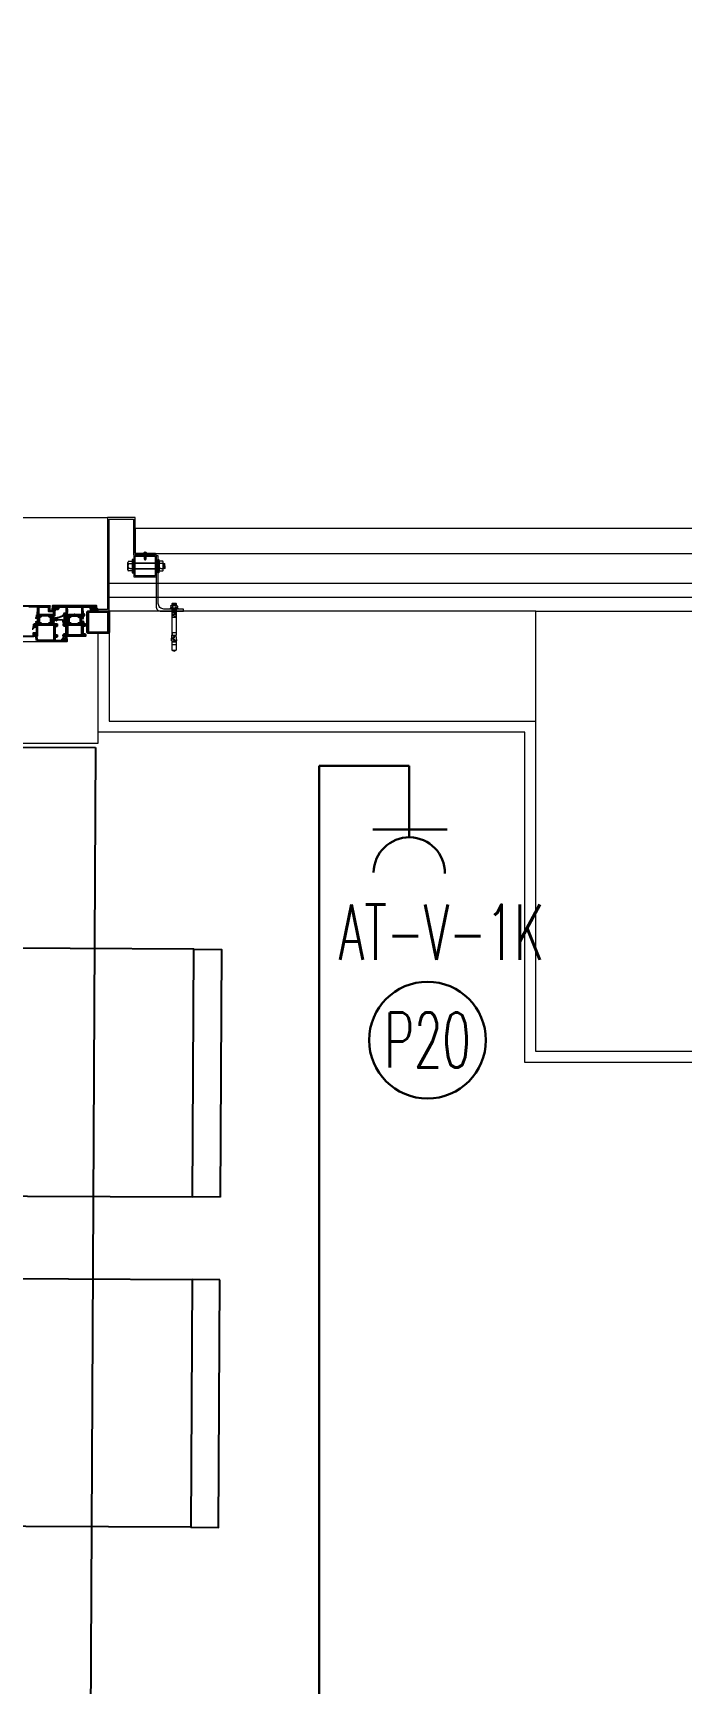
# Model space of a CAD drawing. Extents: x -1439 to 34962, y -872 to 8330.
# Drawn here: x 18309.5 to 18427.4, y 3697.7 to 3997.5 of the extents above; entities that cross this region are included whole.
import ezdxf
from ezdxf.enums import TextEntityAlignment as Align

# ---------------------------------------------------------------- set-up
doc = ezdxf.new("R2010")
doc.units = 0
doc.linetypes.add('HIDDEN', pattern=[0.375, 0.25, -0.125])
doc.layers.get('0').update_dxf_attribs({"color": 9, "lineweight": 9})
for name, color, linetype, lineweight in [('00', 9, 'Continuous', 9), ('01', 9, 'Continuous', 9), ('05', 9, 'Continuous', 9), ('06D', 9, 'Continuous', 9), ('10', 9, 'Continuous', 9), ('10A', 9, 'Continuous', 9), ('14', 9, 'Continuous', 9), ('33', 9, 'BATTING', 9), ('E-KABLO', 7, 'Continuous', 30), ('E-PRİZ', 7, 'Continuous', 30), ('E-YAZI', 7, 'Continuous', 30)]:
    doc.layers.add(name, color=color, linetype=linetype, lineweight=lineweight)
doc.styles.add('E-YAZI', font='txttw.shx')
doc.linetypes.add('BATTING', pattern='A,0.0001,-0.1,[134,ltypeshp.shx,S=0.1,R=0,X=-0.1,Y=0],-0.2,[134,ltypeshp.shx,S=0.1,R=180,X=0.1,Y=0],-0.1', length=0.4001)

# ---------------------------------------------------------------- blocks, each defined once
blk = doc.blocks.new('p-kolon-80x80-vw')
at = {"layer": '01'}
blk.add_lwpolyline([(-40, -40), (-40, 40), (40, 40), (40, -40)], close=True, dxfattribs=at)
blk = doc.blocks.new('cxvxv')
for p, q in [((-21988.4, 8560.98, 0), (-21988.4, 8560.32, 0)), ((-21986.86, 8561.07, 0), (-21988.18, 8561.07, 0)), ((-21988.02, 8561.25, 0), (-21987.03, 8561.3, 0)), ((-21988.02, 8561.25, 0), (-21988, 8561.26, 0)), ((-21988, 8561.23, 0), (-21988.02, 8561.25, 0)), ((-21988.02, 8561.13, 0), (-21987.03, 8561.19, 0)), ((-21988.02, 8561.13, 0), (-21988, 8561.14, 0)), ((-21988, 8561.11, 0), (-21988.02, 8561.13, 0)), ((-21988, 8561.3, 0), (-21987.94, 8561.35, 0)), ((-21988, 8561.26, 0), (-21988, 8561.3, 0)), ((-21988, 8561.14, 0), (-21988, 8561.23, 0)), ((-21988, 8561.07, 0), (-21988, 8561.11, 0)), ((-21987.96, 8560.98, 0), (-21987.96, 8560.32, 0)), ((-21987.54, 8561.35, 0), (-21987.94, 8561.35, 0)), ((-21987.7, 8561.05, 0), (-21987.7, 8561.08, 0)), ((-21987.7, 8561.07, 0), (-21987.7, 8561.07, 0)), ((-21987.54, 8561.35, 0), (-21987.1, 8561.35, 0)), ((-21987.03, 8561.3, 0), (-21987.1, 8561.35, 0)), ((-21987.08, 8560.64, 0), (-21987.08, 8560.98, 0)), ((-21987.08, 8560.64, 0), (-21987.08, 8560.32, 0)), ((-21987.05, 8561.32, 0), (-21987.03, 8561.3, 0)), ((-21987.03, 8561.3, 0), (-21987.05, 8561.28, 0)), ((-21987.03, 8561.3, 0), (-21987.05, 8561.29, 0)), ((-21987.05, 8561.28, 0), (-21987.05, 8561.2, 0)), ((-21987.05, 8561.2, 0), (-21987.03, 8561.19, 0)), ((-21987.03, 8561.19, 0), (-21987.05, 8561.17, 0)), ((-21987.05, 8561.17, 0), (-21987.05, 8561.08, 0)), ((-21987.05, 8561.08, 0), (-21987.03, 8561.07, 0)), ((-21986.64, 8560.32, 0), (-21986.64, 8560.98, 0)), ((-21988.4, 8560.32, 0), (-21986.64, 8560.32, 0)), ((-21988.02, 8560.32, 0), (-21987.02, 8560.32, 0)), ((-21988.02, 8560.28, 0), (-21988.02, 8560.32, 0)), ((-21988.02, 8560.11, 0), (-21988.02, 8555.61, 0)), ((-21987.06, 8560.32, 0), (-21987.06, 8560.28, 0)), ((-21987.06, 8555.61, 0), (-21987.06, 8560.11, 0)), ((-21987.02, 8560.32, 0), (-21987.02, 8560.28, 0)), ((-21987.02, 8555.61, 0), (-21987.02, 8560.11, 0)), ((-21988.4, 8555.4, 0), (-21986.64, 8555.4, 0)), ((-21988.4, 8554.74, 0), (-21988.4, 8555.4, 0)), ((-21986.86, 8554.65, 0), (-21988.17, 8554.65, 0)), ((-21988.02, 8555.44, 0), (-21988.02, 8555.4, 0)), ((-21988.02, 8555.4, 0), (-21987.02, 8555.4, 0)), ((-21987.96, 8554.74, 0), (-21987.96, 8555.4, 0)), ((-21987.08, 8555.08, 0), (-21987.08, 8555.4, 0)), ((-21987.08, 8555.08, 0), (-21987.08, 8554.74, 0)), ((-21987.06, 8555.4, 0), (-21987.06, 8555.44, 0)), ((-21987.02, 8555.4, 0), (-21987.02, 8555.44, 0)), ((-21986.64, 8555.4, 0), (-21986.64, 8554.74, 0))]:
    blk.add_line(p, q)
at = {"elevation": 0}
for points in [[(-21986.3, 8560.11), (-21988.7, 8560.11), (-21988.7, 8560.28), (-21986.3, 8560.28)], [(-21986.3, 8555.61), (-21988.7, 8555.61), (-21988.7, 8555.44), (-21986.3, 8555.44)]]:
    blk.add_lwpolyline(points, close=True, dxfattribs=at)
for points in [[(-21987.98, 8560.28), (-21987.98, 8560.32)], [(-21987.98, 8560.11), (-21987.98, 8555.61)], [(-21987.98, 8555.44), (-21987.98, 8555.4)]]:
    blk.add_lwpolyline(points, dxfattribs=at)
for centre, radius, start, end in [((-21988.18, 8560.75, 0), 0.315, 45.8497, 134.1503), ((-21987.52, 8559.95, 0), 1.12, 66.8701, 113.1299), ((-21987.52, 8559.95, 0), 1.12, 66.8701, 113.1299), ((-21986.86, 8560.76, 0), 0.313, 45.449, 134.551), ((-21988.18, 8554.97, 0), 0.315, 225.8497, 314.1503), ((-21987.52, 8555.77, 0), 1.12, 246.8701, 293.1299), ((-21987.52, 8555.77, 0), 1.12, 246.8701, 293.1299), ((-21986.86, 8554.96, 0), 0.313, 225.449, 314.551)]:
    blk.add_arc(centre, radius, start, end)
blk = doc.blocks.new('VIDA')
for p, q in [((-18072, 6523.9), (-18071.9, 6524)), ((-18071.9, 6523.8), (-18072, 6523.9)), ((-18071.9, 6524), (-18070.1, 6524.7)), ((-18069.6, 6522.9), (-18071.9, 6523.8)), ((-18069.7, 6524.9), (-18070.6, 6523.2)), ((-18070.6, 6523.2), (-18070.1, 6524.7)), ((-18070.1, 6524.7), (-18069.9, 6525.1)), ((-18069.9, 6525.1), (-18070.1, 6524.1)), ((-18070.1, 6524.1), (-18070, 6524.3)), ((-18070, 6524.3), (-18069.8, 6525.1)), ((-18069.9, 6525.1), (-18069.8, 6525.1)), ((-18069.8, 6525.1), (-18069.7, 6524.9)), ((-18069.7, 6524.9), (-18069.3, 6525)), ((-18069.6, 6522.8), (-18069.1, 6525)), ((-18069.6, 6522.8), (-18069.6, 6522.9)), ((-18069.4, 6522.4), (-18069.6, 6522.8)), ((-18068.9, 6525.3), (-18069.4, 6522.4)), ((-18069.3, 6522.4), (-18069.4, 6522.4)), ((-18069.3, 6522.4), (-18068.9, 6525.3)), ((-18069.3, 6525), (-18069.1, 6525)), ((-18069.1, 6522.8), (-18069.3, 6522.4)), ((-18069.1, 6525), (-18068.9, 6525.3)), ((-18068.7, 6522.8), (-18069.1, 6522.8)), ((-18068.9, 6525.3), (-18068.9, 6525.3)), ((-18068.9, 6525.3), (-18068.7, 6525)), ((-18068.7, 6522.8), (-18068.2, 6525)), ((-18068.7, 6525), (-18068.2, 6525)), ((-18068.5, 6522.4), (-18068.7, 6522.8)), ((-18068, 6525.3), (-18068.5, 6522.4)), ((-18068.4, 6522.4), (-18068.5, 6522.4)), ((-18068.4, 6522.4), (-18067.9, 6525.3)), ((-18068.2, 6522.8), (-18068.4, 6522.4)), ((-18068.2, 6522.8), (-18068.4, 6522.4)), ((-18068.2, 6525), (-18068, 6525.3)), ((-18067.7, 6525), (-18068.2, 6522.8)), ((-18067.7, 6522.8), (-18068.2, 6522.8)), ((-18067.9, 6525.3), (-18068, 6525.3)), ((-18067.9, 6525.3), (-18067.7, 6525)), ((-18067.7, 6522.8), (-18067.2, 6525)), ((-18067.7, 6525), (-18067.2, 6525)), ((-18067.5, 6522.4), (-18067.7, 6522.8)), ((-18067, 6525.3), (-18067.5, 6522.4)), ((-18067.4, 6522.4), (-18067.5, 6522.4)), ((-18067.4, 6522.4), (-18066.9, 6525.3)), ((-18067.2, 6522.8), (-18067.4, 6522.4)), ((-18067.2, 6522.8), (-18067.4, 6522.4)), ((-18067.2, 6525), (-18067, 6525.3)), ((-18066.7, 6525), (-18067.2, 6522.8)), ((-18066.7, 6522.8), (-18067.2, 6522.8)), ((-18066.9, 6525.3), (-18067, 6525.3)), ((-18066.9, 6525.3), (-18066.7, 6525)), ((-18066.3, 6525), (-18066.7, 6525)), ((-18066.7, 6522.8), (-18066.3, 6525)), ((-18066.5, 6522.4), (-18066.7, 6522.8)), ((-18066.1, 6525.3), (-18066.5, 6522.4)), ((-18066.5, 6522.4), (-18066, 6525.3)), ((-18066.3, 6522.8), (-18066.5, 6522.4)), ((-18066.3, 6522.8), (-18066.5, 6522.4)), ((-18066.5, 6522.4), (-18066.5, 6522.4)), ((-18066.3, 6525), (-18066.1, 6525.3)), ((-18065.8, 6525), (-18066.3, 6522.8)), ((-18066.3, 6522.8), (-18065.8, 6522.8)), ((-18066, 6525.3), (-18066.1, 6525.3)), ((-18066, 6525.3), (-18065.8, 6525)), ((-18065.8, 6522.8), (-18065.3, 6525)), ((-18065.8, 6525), (-18065.3, 6525)), ((-18065.6, 6522.4), (-18065.8, 6522.8)), ((-18065.1, 6525.3), (-18065.6, 6522.4)), ((-18065.5, 6522.4), (-18065.6, 6522.4)), ((-18065.5, 6522.4), (-18065, 6525.3)), ((-18065.3, 6522.8), (-18065.5, 6522.4)), ((-18065.3, 6522.8), (-18065.5, 6522.4)), ((-18065.3, 6525), (-18065.1, 6525.3)), ((-18064.8, 6525), (-18065.3, 6522.8)), ((-18064.8, 6522.8), (-18065.3, 6522.8)), ((-18065.1, 6525.3), (-18065, 6525.3)), ((-18065, 6525.3), (-18064.8, 6525)), ((-18064.8, 6525), (-18064.3, 6525)), ((-18064.8, 6522.8), (-18064.3, 6525)), ((-18064.6, 6522.4), (-18064.8, 6522.8)), ((-18064.1, 6525.3), (-18064.6, 6522.4)), ((-18064.5, 6522.4), (-18064.6, 6522.4)), ((-18064.5, 6522.4), (-18064, 6525.3)), ((-18064.3, 6522.8), (-18064.5, 6522.4)), ((-18064.3, 6522.8), (-18064.5, 6522.4)), ((-18064.3, 6525), (-18064.1, 6525.3)), ((-18063.8, 6525), (-18064.3, 6522.8)), ((-18063.8, 6522.8), (-18064.3, 6522.8)), ((-18064, 6525.3), (-18064.1, 6525.3)), ((-18064, 6525.3), (-18063.8, 6525)), ((-18063.8, 6522.8), (-18062, 6525)), ((-18062, 6525), (-18063.8, 6525)), ((-18063.6, 6522.4), (-18063.8, 6522.8)), ((-18063.6, 6522.4), (-18061.7, 6525.3)), ((-18061.8, 6525.3), (-18063.6, 6522.4)), ((-18062, 6522.8), (-18063.6, 6522.4)), ((-18062, 6522.8), (-18063.6, 6522.4)), ((-18063.6, 6522.4), (-18063.6, 6522.4)), ((-18061.5, 6525), (-18063.4, 6522.8)), ((-18063.4, 6522.8), (-18061.5, 6522.8)), ((-18061.7, 6525.3), (-18063.2, 6525.3)), ((-18062.7, 6522.4), (-18061.5, 6522.8)), ((-18062.6, 6522.4), (-18062.1, 6525.3)), ((-18062.4, 6522.8), (-18062.6, 6522.4)), ((-18062.4, 6522.8), (-18062.6, 6522.4)), ((-18062.6, 6522.4), (-18061.3, 6522.4)), ((-18062.4, 6525), (-18062.2, 6525.3)), ((-18061.5, 6525), (-18062.4, 6525)), ((-18061.5, 6522.8), (-18062.4, 6525)), ((-18061.9, 6525), (-18062.4, 6522.8)), ((-18061.9, 6522.8), (-18062.4, 6522.8)), ((-18062.2, 6525.3), (-18062.1, 6525.3)), ((-18062.2, 6525.3), (-18061.3, 6522.4)), ((-18062.1, 6525.3), (-18061.9, 6525)), ((-18062, 6525), (-18061.8, 6525.3)), ((-18061.9, 6525), (-18061.4, 6525)), ((-18061.9, 6522.8), (-18061.4, 6525)), ((-18061.7, 6522.4), (-18061.9, 6522.8)), ((-18061.2, 6525.3), (-18061.7, 6522.4)), ((-18061.7, 6525.3), (-18061.5, 6525)), ((-18061.6, 6522.4), (-18061.7, 6522.4)), ((-18061.6, 6522.4), (-18061.2, 6525.3)), ((-18061.4, 6522.8), (-18061.6, 6522.4)), ((-18061.4, 6522.8), (-18061.6, 6522.4)), ((-18061.4, 6525), (-18061.2, 6525.3)), ((-18061, 6525), (-18061.4, 6522.8)), ((-18060.9, 6522.8), (-18061.4, 6522.8)), ((-18061.2, 6525.3), (-18061, 6525)), ((-18061.2, 6525.3), (-18061.2, 6525.3)), ((-18061, 6525), (-18060.5, 6525)), ((-18060.9, 6522.8), (-18060.5, 6525)), ((-18060.7, 6522.4), (-18060.9, 6522.8)), ((-18060.7, 6522.4), (-18060.2, 6525.3)), ((-18060.3, 6525.3), (-18060.7, 6522.4)), ((-18060.5, 6522.8), (-18060.7, 6522.4)), ((-18060.5, 6522.8), (-18060.7, 6522.4)), ((-18060.7, 6522.4), (-18060.7, 6522.4)), ((-18060.5, 6525), (-18060.3, 6525.3)), ((-18060, 6525), (-18060.5, 6522.8)), ((-18060.5, 6522.8), (-18060, 6522.8)), ((-18060.3, 6525.3), (-18060.2, 6525.3)), ((-18060.2, 6525.3), (-18060, 6525)), ((-18060, 6525), (-18059.5, 6525)), ((-18060, 6522.8), (-18059.5, 6525)), ((-18059.8, 6522.4), (-18060, 6522.8)), ((-18059.3, 6525.3), (-18059.8, 6522.4)), ((-18059.7, 6522.4), (-18059.8, 6522.4)), ((-18059.7, 6522.4), (-18059.2, 6525.3)), ((-18059.5, 6522.8), (-18059.7, 6522.4)), ((-18059.5, 6522.8), (-18059.7, 6522.4)), ((-18059.5, 6525), (-18059.3, 6525.3)), ((-18059.2, 6524), (-18059.5, 6522.8)), ((-18059.5, 6522.8), (-18059.2, 6522.8)), ((-18059.3, 6525.3), (-18059.2, 6525.3)), ((-18058.1, 6526.6), (-18059.2, 6526.6)), ((-18059.2, 6521.2), (-18059.2, 6526.6)), ((-18058.1, 6521.2), (-18059.2, 6521.2))]:
    blk.add_line(p, q)
for points in [[(-18068.7, 6525), (-18069.1, 6522.8)], [(-18057.2, 6524.3), (-18057.5, 6524), (-18057.5, 6523.8), (-18057.2, 6523.5)]]:
    blk.add_lwpolyline(points)
for centre, start, end in [((-18062.4, 6523.6), 7.5095, 35.2427), ((-18062.4, 6524.2), 324.7573, 352.4905)]:
    blk.add_arc(centre, 5.21, start, end)
blk = doc.blocks.new('çelik dübel')
at = {"ltscale": 7}
for p, q in [((-87.2, -2), (-85, 2)), ((-85, -6), (-85, 2)), ((-68, 2), (-85, 2)), ((-75, -6), (-75, 2)), ((-70, -6), (-70, 2)), ((-68, 3), (-58, 2)), ((-68, -7), (-68, 3)), ((-58, -6), (-58, 2)), ((-8.5, 2), (-58, 2)), ((-53, 1.5), (-58, 1.5)), ((-53, -6), (-53, 2)), ((-25, -6), (-25, 2)), ((-25, -6), (-23.9, 2)), ((-23, -6), (-21.9, 2)), ((-21, -6), (-19.9, 2)), ((-19, -6), (-17.9, 2)), ((-17, -6), (-15.9, 2)), ((-85, -6), (-87.2, -2)), ((-68, -6), (-85, -6)), ((-68, -7), (-58, -6)), ((-53, -5.5), (-58, -5.5)), ((-8.5, -6), (-58, -6))]:
    blk.add_line(p, q, dxfattribs=at)
for p, q in [((-15, -6), (-13.9, 2)), ((-13, -6), (-11.9, 2)), ((-11, -6), (-10, 1.1)), ((-10, -9), (-10, 5)), ((-9, 5), (-10, 5)), ((-10, 3), (-10, 5)), ((-9, -9), (-9, 5)), ((-8.5, 2), (-8.5, 3)), ((-8.5, -4), (-8.5, 0)), ((-5, 4), (-7.5, 4)), ((-5, 1), (-7.5, 1)), ((-4, 2), (-4, 3)), ((-1, 2), (-4, 2)), ((-4, -4), (-4, 0)), ((-3, -6), (-1.9, 2)), ((-1, -6), (0, 1.1)), ((0, -5), (0, 1)), ((-10, -7), (-10, -9.1)), ((-9, -9), (-10, -9)), ((-8.5, -6), (-8.5, -7)), ((-5, -5), (-7.5, -5)), ((-5, -8), (-7.5, -8)), ((-4, -6), (-4, -7)), ((-1, -6), (-4, -6))]:
    blk.add_line(p, q)
for points in [[(-68, 0.6), (-67.4, 0.4), (-67, 0.1), (-66.6, -0.3), (-66.2, -0.8), (-65.9, -1.3), (-65.7, -1.9), (-65.4, -2.3), (-65.2, -2.8), (-65, -3.1), (-64.8, -3.3), (-64.6, -3.5), (-64.4, -3.6), (-64.2, -3.5), (-63.9, -3.5), (-63.7, -3.3), (-63.5, -3.1), (-63.2, -2.9), (-62.9, -2.6), (-62.7, -2.3), (-62.4, -2), (-62.1, -1.7), (-61.9, -1.4), (-61.6, -1.1), (-61.4, -0.9), (-61.2, -0.7), (-61, -0.6), (-60.8, -0.5), (-60.6, -0.5), (-60.4, -0.5), (-60.3, -0.7), (-60.1, -0.9), (-59.9, -1.1), (-59.8, -1.5), (-59.6, -1.9), (-59.4, -2.3), (-59.2, -2.7), (-58.9, -3), (-58.7, -3.3), (-58.4, -3.5), (-58, -3.5)], [(-68, -0.5), (-68, -0.5), (-67.9, -0.5), (-67.9, -0.5), (-67.8, -0.5), (-67.8, -0.6), (-67.7, -0.6), (-67.7, -0.6), (-67.6, -0.7), (-67.6, -0.7), (-67.6, -0.8), (-67.5, -0.8), (-67.5, -0.8), (-67.5, -0.9), (-67.4, -0.9), (-67.4, -0.9), (-67.3, -1), (-67.3, -1), (-67.3, -1.1), (-67.2, -1.1), (-67.2, -1.2), (-67.2, -1.2), (-67.1, -1.3), (-67.1, -1.3), (-67.1, -1.4), (-67, -1.4), (-67, -1.5), (-67, -1.5), (-66.9, -1.6), (-66.9, -1.6), (-66.9, -1.7), (-66.9, -1.7), (-66.8, -1.8), (-66.8, -1.9), (-66.8, -1.9), (-66.7, -2), (-66.7, -2), (-66.7, -2.1), (-66.6, -2.2), (-66.6, -2.2), (-66.6, -2.3), (-66.6, -2.3), (-66.5, -2.4), (-66.5, -2.5), (-66.5, -2.5), (-66.4, -2.6), (-66.4, -2.7), (-66.4, -2.7), (-66.3, -2.8), (-66.3, -2.8), (-66.3, -2.9), (-66.3, -3), (-66.2, -3), (-66.2, -3.1), (-66.2, -3.1), (-66.1, -3.2), (-66.1, -3.2), (-66.1, -3.3), (-66, -3.4), (-66, -3.4), (-66, -3.5), (-65.9, -3.5), (-65.9, -3.6), (-65.9, -3.6), (-65.8, -3.7), (-65.8, -3.7), (-65.7, -3.8), (-65.7, -3.8), (-65.7, -3.9), (-65.6, -3.9), (-65.6, -4), (-65.5, -4), (-65.5, -4.1), (-65.4, -4.1), (-65.4, -4.1), (-65.3, -4.2), (-65.3, -4.2), (-65.2, -4.3), (-65.2, -4.3), (-65.1, -4.3), (-65, -4.4), (-65, -4.4), (-64.9, -4.4), (-64.9, -4.4), (-64.8, -4.5), (-64.7, -4.5), (-64.7, -4.5), (-64.6, -4.5), (-64.5, -4.5), (-64.5, -4.5), (-64.4, -4.5), (-64.3, -4.5), (-64.3, -4.5), (-64.2, -4.5), (-64.1, -4.5), (-64.1, -4.5), (-64, -4.5), (-64, -4.5), (-63.9, -4.5), (-63.8, -4.5), (-63.8, -4.5), (-63.7, -4.4), (-63.7, -4.4), (-63.6, -4.4), (-63.6, -4.4), (-63.5, -4.4), (-63.4, -4.3), (-63.4, -4.3), (-63.3, -4.3), (-63.3, -4.3), (-63.3, -4.2), (-63.2, -4.2), (-63.2, -4.2), (-63.1, -4.1), (-63.1, -4.1), (-63, -4.1), (-63, -4), (-62.9, -4), (-62.9, -4), (-62.9, -3.9), (-62.8, -3.9), (-62.8, -3.9), (-62.7, -3.8), (-62.7, -3.8), (-62.7, -3.8), (-62.6, -3.7), (-62.6, -3.7), (-62.5, -3.6), (-62.5, -3.6), (-62.5, -3.6), (-62.4, -3.5), (-62.4, -3.5), (-62.4, -3.5), (-62.3, -3.4), (-62.3, -3.4), (-62.2, -3.3), (-62.2, -3.3), (-62.2, -3.3), (-62.1, -3.2), (-62.1, -3.2), (-62.1, -3.1), (-62, -3.1), (-62, -3.1), (-62, -3), (-61.9, -3), (-61.9, -2.9), (-61.9, -2.9), (-61.8, -2.9), (-61.8, -2.8), (-61.7, -2.8), (-61.7, -2.7), (-61.7, -2.7), (-61.6, -2.6), (-61.6, -2.6), (-61.6, -2.6), (-61.5, -2.5), (-61.5, -2.5), (-61.5, -2.5), (-61.4, -2.4), (-61.4, -2.4), (-61.4, -2.3), (-61.3, -2.3), (-61.3, -2.3), (-61.3, -2.2), (-61.3, -2.2), (-61.2, -2.2), (-61.2, -2.1), (-61.2, -2.1), (-61.1, -2), (-61.1, -2), (-61.1, -2), (-61, -1.9), (-61, -1.9), (-61, -1.9), (-61, -1.9), (-60.9, -1.8), (-60.9, -1.8), (-60.9, -1.8), (-60.9, -1.8), (-60.9, -1.8), (-60.9, -1.7), (-60.8, -1.7), (-60.8, -1.7), (-60.8, -1.7), (-60.8, -1.7), (-60.8, -1.7), (-60.8, -1.8), (-60.7, -1.8), (-60.7, -1.8), (-60.7, -1.8), (-60.7, -1.9), (-60.7, -1.9), (-60.7, -1.9), (-60.6, -2), (-60.6, -2), (-60.6, -2.1), (-60.6, -2.1), (-60.6, -2.1), (-60.5, -2.2), (-60.5, -2.2), (-60.5, -2.3), (-60.5, -2.3), (-60.4, -2.4), (-60.4, -2.5), (-60.4, -2.5), (-60.4, -2.6), (-60.3, -2.6), (-60.3, -2.7), (-60.3, -2.7), (-60.3, -2.8), (-60.2, -2.8), (-60.2, -2.9), (-60.2, -3), (-60.1, -3), (-60.1, -3.1), (-60.1, -3.1), (-60, -3.2), (-60, -3.2), (-59.9, -3.3), (-59.9, -3.4), (-59.9, -3.4), (-59.8, -3.5), (-59.8, -3.5), (-59.7, -3.6), (-59.7, -3.6), (-59.6, -3.7), (-59.6, -3.8), (-59.5, -3.8), (-59.5, -3.9), (-59.4, -3.9), (-59.3, -4), (-59.3, -4), (-59.2, -4.1), (-59.1, -4.2), (-59, -4.2), (-58.9, -4.3), (-58.8, -4.3), (-58.6, -4.4), (-58.4, -4.4), (-58.2, -4.5), (-58, -4.5)]]:
    blk.add_lwpolyline(points)
for centre, start, end in [((-7.5, 3), 90, 180), ((-7.5, 2), 180, 270), ((-7.5, 0), 90, 180), ((-5, 3), 0, 90), ((-5, 2), 270, 0), ((-5, 0), 0, 90), ((-1, 1), 0, 90), ((-7.5, -4), 180, 270), ((-7.5, -6), 90, 180), ((-7.5, -7), 180, 270), ((-5, -4), 270, 0), ((-5, -6), 0, 90), ((-5, -7), 270, 0), ((-1, -5), 270, 0)]:
    blk.add_arc(centre, 1, start, end)
blk = doc.blocks.new('kjdol')
at = {"ltscale": 10, "elevation": -278.89}
blk.add_lwpolyline([(77394.12, 60089.89), (77403.28, 60089.89, 0.460237), (77404.18, 60090.79), (77404.18, 60094.89), (77403.78, 60094.89), (77403.78, 60091.29, -0.414214), (77402.78, 60090.29), (77394.12, 60090.29)], format="xyb", close=True, dxfattribs=at)
at = {"elevation": -249.79}
for points in [[(77397.97, 60089.9), (77397.97, 60085.9), (77393.97, 60085.9), (77393.97, 60089.9)], [(77397.77, 60089.7), (77397.77, 60086.1), (77394.17, 60086.1), (77394.17, 60089.7)]]:
    blk.add_lwpolyline(points, close=True, dxfattribs=at)
at = {"extrusion": (0, 0, -1), "xscale": 0.1000000000058208, "yscale": 0.1000000000058208, "zscale": -0.0999999999999091}
blk.add_blockref('çelik dübel', (-77402.74, 60093.36, 459.25), dxfattribs=at)
blk.add_blockref('cxvxv', (99383.5, 51530.11, -249.79))
at = {"xscale": 0.1000000000058208, "yscale": 0.1000000000058208, "zscale": 0.1000000000058208, "rotation": 180}
blk.add_blockref('VIDA', (75587.75, 60740.29, -249.79), dxfattribs=at)
blk = doc.blocks.new('ciftkanatdograma_pr2')
at = {"layer": '06D'}
for points in [[(-0.3, 17), (-149.7, 17)], [(-7.71, -5.53), (-141.94, -5.53)], [(-2, -22), (-2, -24), (-148, -24), (-148, -22)]]:
    blk.add_lwpolyline(points, dxfattribs=at)
at = {"layer": '10', "lineweight": 25, "ltscale": 0.5}
blk.add_line((-142.2, 0.68), (-142.2, 0.98), dxfattribs=at)
for points in [[(-150, -3.8, 0.414214), (-149.8, -4), (-146.2, -4, 0.414214), (-146, -3.8), (-146, -0.2, 0.414214), (-146.2, 0), (-149.8, 0, 0.414214), (-150, -0.2)], [(-140.88, 0.78), (-140.88, 0.79), (-141.15, 0.79), (-141.15, 0.78), (-141.3, 0.78), (-141.3, 0.79), (-141.63, 0.79), (-141.63, 0.78), (-141.78, 0.78), (-141.78, 0.79), (-142.1, 0.79, 0.425337), (-142.2, 0.68), (-142.15, -0.51, 0.403083), (-142.12, -0.53), (-142, -0.53, -0.414214), (-141.88, -0.65), (-141.88, -0.74, -0.414214), (-141.98, -0.84), (-141.99, -0.84, -0.414214), (-142, -0.83), (-142, -0.68, 0.414214), (-142.03, -0.65), (-142.17, -0.65, 0.414214), (-142.2, -0.68), (-142.2, -0.99), (-142.13, -1.25, -0.700084), (-142.24, -1.33), (-142.26, -1.31), (-142.43, -1.14, -0.607471), (-142.41, -1.08, 0.283637), (-142.39, -1.06), (-142.34, -0.88, 1.229391), (-142.39, -0.84), (-142.86, -0.84), (-142.7, -1.11, -0.859449), (-142.73, -1.14), (-142.98, -1.04), (-143.1, -0.84), (-144.3, -0.84), (-144.42, -1.04), (-144.67, -1.14, -0.859449), (-144.7, -1.11), (-144.54, -0.84), (-145.01, -0.84, 1.229391), (-145.06, -0.88), (-145.01, -1.06, 0.283637), (-144.99, -1.08, -0.607471), (-144.97, -1.14), (-145.14, -1.31), (-145.16, -1.33, -0.700084), (-145.27, -1.25), (-145.2, -0.99), (-145.2, -0.68, 0.414214), (-145.23, -0.65), (-145.37, -0.65, 0.414214), (-145.4, -0.68), (-145.4, -0.83, -0.414214), (-145.41, -0.84), (-145.42, -0.84, -0.414214), (-145.52, -0.74), (-145.52, -0.65, -0.414214), (-145.4, -0.53), (-145.28, -0.53, 0.403083), (-145.25, -0.51), (-145.2, 0.68, 0.425337), (-145.3, 0.79), (-145.62, 0.79), (-145.62, 0.78), (-145.77, 0.78), (-145.77, 0.79), (-146.1, 0.79), (-146.1, 0.78), (-146.25, 0.78), (-146.25, 0.79), (-146.52, 0.79), (-146.52, 0.78), (-146.65, 0.78), (-146.65, 0.61, 0.414214), (-146.62, 0.58), (-146.52, 0.58), (-146.52, 0.53, -0.414214), (-146.57, 0.48), (-146.88, 0.48, -0.414214), (-146.95, 0.55), (-146.95, 0.57, -0.414214), (-146.94, 0.58), (-146.84, 0.58, 0.414214), (-146.79, 0.63), (-146.79, 0.75, 0.414214), (-146.84, 0.8), (-147.51, 0.8, 0.414214), (-147.56, 0.75), (-147.56, 0.63, 0.414214), (-147.51, 0.58), (-147.41, 0.58, -0.414214), (-147.4, 0.57), (-147.4, 0.55, -0.414214), (-147.47, 0.48), (-147.69, 0.48, -0.414214), (-147.7, 0.49), (-147.7, 0.97, -0.414214), (-147.69, 0.98), (-139.71, 0.98, -0.414214), (-139.7, 0.97), (-139.7, 0.49, -0.414214), (-139.71, 0.48), (-139.93, 0.48, -0.414214), (-140, 0.55), (-140, 0.57, -0.414214), (-139.99, 0.58), (-139.89, 0.58, 0.414214), (-139.84, 0.63), (-139.84, 0.75, 0.414214), (-139.89, 0.8), (-140.56, 0.8, 0.414214), (-140.61, 0.75), (-140.61, 0.63, 0.414214), (-140.56, 0.58), (-140.46, 0.58, -0.414214), (-140.45, 0.57), (-140.45, 0.55, -0.414214), (-140.52, 0.48), (-140.83, 0.48, -0.414214), (-140.88, 0.53), (-140.88, 0.58), (-140.78, 0.58, 0.414214), (-140.75, 0.61), (-140.75, 0.78)], [(-147.28, 0.61, 0.359904), (-147.3, 0.58), (-147.3, 0.4, 0.414214), (-147.27, 0.37), (-147.07, 0.37, 0.414214), (-147.04, 0.4), (-147.04, 0.58, 0.359904), (-147.07, 0.61, 0.094739)], [(-140.51, 0.47, 0.414214), (-140.48, 0.5), (-140.48, 0.58, 0.186103), (-140.48, 0.59), (-140.52, 0.64, -0.501687), (-140.51, 0.7), (-140.42, 0.74, -0.118551), (-140.34, 0.76), (-140.11, 0.76, -0.118551), (-140.04, 0.74), (-139.95, 0.7, -0.501687), (-139.94, 0.64), (-139.98, 0.59, 0.186103), (-139.98, 0.58), (-139.98, 0.5, 0.414214), (-139.94, 0.47), (-139.66, 0.47, -0.414214), (-139.62, 0.43), (-139.62, 0.28, -0.176484), (-139.64, 0.25), (-140.01, -0.28, -0.940455), (-140.07, -0.23), (-139.76, 0.27, 0.992608), (-139.86, 0.34), (-140.69, 0.34, -0.414214), (-140.73, 0.38), (-140.73, 0.43, -0.414214), (-140.69, 0.47)], [(-140.32, 0.47, -0.414214), (-140.34, 0.5), (-140.34, 0.6, -0.414214), (-140.32, 0.62), (-140.14, 0.62, -0.414214), (-140.11, 0.6), (-140.11, 0.5, -0.414214), (-140.14, 0.47)], [(-138.97, -0.03), (-139.81, -0.03, 0.414214), (-139.86, -0.08), (-139.86, -0.62, 0.414214), (-139.81, -0.67), (-137.25, -0.67, 0.414214), (-137.2, -0.62), (-137.2, 0.79), (-138.91, 0.79, 0.414214), (-138.96, 0.74), (-138.96, -0.02, -0.414214)], [(-144.74, -2.01, 0.131652), (-144.72, -2.06), (-144.61, -2.24, -0.131652), (-144.61, -2.26), (-144.61, -2.28, -0.414214), (-144.64, -2.31), (-145, -2.31, -0.414214), (-145.03, -2.28), (-145.03, -2.26, -0.131652), (-145.03, -2.24), (-144.92, -2.06, 0.131652), (-144.91, -2.01), (-144.91, -1.16, 0.131652), (-144.92, -1.11), (-145.03, -0.92, -0.131652), (-145.03, -0.91), (-145.03, -0.88, -0.414214), (-145, -0.85), (-144.64, -0.85, -0.414214), (-144.61, -0.88), (-144.61, -0.91, -0.131652), (-144.61, -0.92), (-144.72, -1.11, 0.131652), (-144.74, -1.16)], [(-142.66, -2.01, -0.131652), (-142.68, -2.06), (-142.79, -2.24, 0.131652), (-142.79, -2.26), (-142.79, -2.28, 0.414214), (-142.76, -2.31), (-142.4, -2.31, 0.414214), (-142.37, -2.28), (-142.37, -2.26, 0.131652), (-142.37, -2.24), (-142.48, -2.06, -0.131652), (-142.49, -2.01), (-142.49, -1.16, -0.131652), (-142.48, -1.11), (-142.37, -0.92, 0.131652), (-142.37, -0.91), (-142.37, -0.88, 0.414214), (-142.4, -0.85), (-142.76, -0.85, 0.414214), (-142.79, -0.88), (-142.79, -0.91, 0.131652), (-142.79, -0.92), (-142.68, -1.11, -0.131652), (-142.66, -1.16)], [(-136.67, -2.53, 0.365977), (-136.64, -2.51, -0.365977), (-136.61, -2.48), (-136.5, -2.48, -0.414214), (-136.47, -2.51), (-136.47, -2.6, -0.365977), (-136.49, -2.63, 0.366034), (-136.52, -2.66), (-136.52, -2.72, 0.414214), (-136.51, -2.73), (-136.47, -2.73, 0.414214), (-136.32, -2.58), (-136.32, -2.41, 0.414214), (-136.4, -2.33), (-136.82, -2.33, -0.493043), (-136.85, -2.3), (-136.75, -1.93, 0.700084), (-136.86, -1.85), (-136.88, -1.87), (-137.05, -2.04, 0.607471), (-137.03, -2.1, -0.283637), (-137.01, -2.12), (-136.96, -2.3, -1.229391), (-137.01, -2.33), (-137.43, -2.33, -0.585524), (-137.46, -2.29), (-137.32, -2.07, 0.713664), (-137.35, -2.04), (-137.6, -2.14), (-137.71, -2.32, -0.261412), (-137.73, -2.33), (-138.95, -2.33, -0.261412), (-138.97, -2.32), (-139.08, -2.14), (-139.33, -2.04, 0.713664), (-139.36, -2.07), (-139.22, -2.29, -0.585524), (-139.25, -2.33), (-139.67, -2.33, -1.229391), (-139.72, -2.3), (-139.67, -2.12, -0.283637), (-139.65, -2.1, 0.607471), (-139.63, -2.04), (-139.8, -1.87), (-139.82, -1.85, 0.700084), (-139.93, -1.93), (-139.86, -2.19), (-139.86, -2.3, -0.414214), (-139.89, -2.33), (-140.54, -2.33, 0.414214), (-140.57, -2.36), (-140.57, -2.68, 0.414222), (-140.47, -2.78), (-140.43, -2.78, 0.414214), (-140.42, -2.77), (-140.42, -2.66, 0.366034), (-140.44, -2.63, -0.365977), (-140.47, -2.6), (-140.47, -2.51, -0.414214), (-140.44, -2.48), (-140.33, -2.48, -0.365977), (-140.3, -2.51, 0.365977), (-140.27, -2.53), (-140.15, -2.53, -0.414214), (-140.12, -2.56), (-140.12, -3.5), (-140.09, -3.53), (-140.12, -3.56), (-140.12, -4.5, -0.414214), (-140.15, -4.53), (-140.27, -4.53, 0.365977), (-140.3, -4.56, -0.365977), (-140.33, -4.58), (-140.44, -4.58, -0.414214), (-140.47, -4.55), (-140.47, -4.46, -0.365977), (-140.44, -4.44, 0.366034), (-140.42, -4.41), (-140.42, -4.29, 0.414214), (-140.43, -4.28), (-140.47, -4.28, 0.414214), (-140.57, -4.38), (-140.57, -4.58, 0.414214), (-140.42, -4.73), (-140.15, -4.73, -0.414214), (-140.12, -4.76), (-140.12, -5.32, -0.414214), (-140.15, -5.35), (-141.54, -5.35, -0.414214), (-141.57, -5.32), (-141.57, -5.16, -0.414214), (-141.54, -5.13), (-141.47, -5.13), (-141.47, -5.08, 0.414214), (-141.52, -5.03), (-141.77, -5.03, 0.414214), (-141.84, -5.1), (-141.84, -5.12, 0.414214), (-141.83, -5.13), (-141.76, -5.13, -0.414214), (-141.71, -5.18), (-141.71, -5.32, -0.414214), (-141.76, -5.37), (-142.13, -5.37, -0.414214), (-142.18, -5.32), (-142.18, -5.18, -0.414214), (-142.13, -5.13), (-142.05, -5.13, 0.414214), (-142.04, -5.12), (-142.04, -5.1, 0.414214), (-142.11, -5.03), (-142.29, -5.03, 0.414214), (-142.32, -5.06), (-142.32, -5.5, 0.414214), (-142.29, -5.53), (-137.02, -5.53, 0.363975), (-136.82, -5.37), (-136.72, -4.78, -0.36397), (-136.42, -4.53), (-136.35, -4.53, 0.414214), (-136.32, -4.5), (-136.32, -4.28, 0.414214), (-136.47, -4.13), (-136.51, -4.13, 0.414214), (-136.52, -4.14), (-136.52, -4.21, 0.366034), (-136.49, -4.24, -0.365977), (-136.47, -4.26), (-136.47, -4.35, -0.414214), (-136.5, -4.38), (-136.61, -4.38, -0.365977), (-136.64, -4.36, 0.365977), (-136.67, -4.33), (-136.79, -4.33, -0.414214), (-136.82, -4.3), (-136.82, -3.46), (-136.85, -3.43), (-136.82, -3.4), (-136.82, -2.56, -0.414214), (-136.79, -2.53)], [(-141.8, -1.35, -0.414214), (-141.83, -1.38), (-141.96, -1.38, -0.414214), (-141.99, -1.35), (-141.99, -1.01, -0.414214), (-141.96, -0.98), (-141.83, -0.98, -0.414214), (-141.8, -1.01)], [(-141.8, -1.97, -0.414214), (-141.83, -2), (-141.96, -2, -0.414214), (-141.99, -1.97), (-141.99, -1.63, -0.414214), (-141.96, -1.6), (-141.83, -1.6, -0.414214), (-141.8, -1.63)], [(-139.67, -1.68, -0.403142), (-139.57, -1.78), (-139.57, -2.02, -0.131652), (-139.58, -2.07), (-139.69, -2.25, 0.131652), (-139.69, -2.27), (-139.69, -2.29, 0.414214), (-139.66, -2.32), (-139.3, -2.32, 0.414214), (-139.27, -2.29), (-139.27, -2.27, 0.131652), (-139.28, -2.25), (-139.39, -2.07, -0.131652), (-139.4, -2.02), (-139.4, -1.17, -0.131652), (-139.39, -1.12), (-139.28, -0.93, 0.131652), (-139.27, -0.92), (-139.27, -0.89, 0.414214), (-139.3, -0.86), (-139.66, -0.86, 0.414214), (-139.69, -0.89), (-139.69, -0.92, 0.131652), (-139.69, -0.93), (-139.58, -1.12, -0.131652), (-139.57, -1.17), (-139.57, -1.41, -0.403142), (-139.67, -1.51), (-140.52, -1.54, 0.962756), (-140.52, -1.64)], [(-137.02, -5.35, 0.207097), (-136.97, -5.33), (-136.97, -5.23), (-136.95, -5.23), (-136.87, -4.76, -0.106114), (-136.8, -4.58, 0.602221), (-136.82, -4.53), (-136.87, -4.53, -0.162278), (-136.93, -4.51), (-136.97, -4.51, -0.414214), (-137, -4.48), (-137, -2.56, 0.414214), (-137.05, -2.51), (-139.89, -2.51, 0.414214), (-139.94, -2.56), (-139.94, -5.35)], [(-137.28, -2.01, -0.131652), (-137.3, -2.06), (-137.4, -2.24, 0.131652), (-137.41, -2.26), (-137.41, -2.28, 0.414214), (-137.38, -2.31), (-137.02, -2.31, 0.414214), (-136.99, -2.28), (-136.99, -2.26, 0.131652), (-136.99, -2.24), (-137.1, -2.06, -0.131652), (-137.11, -2.01), (-137.11, -1.16, -0.131652), (-137.1, -1.11), (-136.99, -0.93, 0.131652), (-136.99, -0.91), (-136.99, -0.88, 0.414214), (-137.02, -0.85), (-137.38, -0.85, 0.414214), (-137.41, -0.88), (-137.41, -0.91, 0.131652), (-137.4, -0.93), (-137.3, -1.11, -0.131652), (-137.28, -1.16)], [(-137.1, -1.12), (-136.99, -0.93, 0.131652), (-136.99, -0.92), (-136.99, -0.89, 0.414214), (-137.02, -0.86), (-137.38, -0.86, 0.414214), (-137.41, -0.89), (-137.41, -0.92, 0.131652), (-137.4, -0.93), (-137.3, -1.12, -0.131652), (-137.28, -1.17), (-137.28, -2.02, -0.131652), (-137.3, -2.07), (-137.4, -2.25, 0.131652), (-137.41, -2.27), (-137.41, -2.29, 0.414214), (-137.38, -2.32), (-137.02, -2.32, 0.414214), (-136.99, -2.29), (-136.99, -2.27, 0.131652), (-136.99, -2.25), (-137.1, -2.07, -0.131652), (-137.11, -2.02), (-137.11, -1.17, -0.131652)], [(-142.1, -5.15), (-142.04, -5.15), (-142.04, -5.07, 0.236068), (-142.12, -5.03), (-142.28, -5.03, -0.414214), (-142.33, -4.98), (-142.33, -4.81, -0.557109), (-141.61, -4.37, -0.284432), (-141.57, -4.43, -0.557109), (-141.68, -4.5, 0.59685), (-142.18, -4.85, 2.161979), (-142.15, -4.88), (-142, -4.88, 1), (-141.88, -4.88), (-141.62, -4.88, -0.414214), (-141.57, -4.93), (-141.57, -4.98, -0.414214), (-141.62, -5.03), (-141.77, -5.03, 0.236068), (-141.85, -5.07), (-141.85, -5.15), (-141.79, -5.15), (-141.79, -5.19, -0.323522), (-141.82, -5.24), (-141.92, -5.27, -0.019238), (-141.92, -5.27), (-141.96, -5.27, -0.019238), (-141.97, -5.27), (-142.06, -5.24, -0.323522), (-142.1, -5.19)]]:
    blk.add_lwpolyline(points, format="xyb", close=True, dxfattribs=at)
for points in [[(-147.79, 0.49, -0.220745), (-148.1, -0.11, 0.651907), (-148.04, -0.18, 0.176952), (-147.75, 0.14, -0.281357), (-147.61, 0.23), (-147.53, 0.23), (-147.51, 0.23), (-147.51, 0.23), (-147.5, 0.22), (-147.49, 0.22), (-147.48, 0.22), (-147.48, 0.21), (-147.47, 0.21), (-147.47, 0.2), (-147.47, 0.19), (-147.46, 0.18), (-147.46, 0.1), (-147.46, 0.1), (-147.46, 0.09), (-147.46, 0.09), (-147.46, 0.09), (-147.46, 0.09), (-147.45, 0.08), (-147.45, 0.08), (-147.45, 0.08), (-147.44, 0.08), (-147.36, 0.08), (-147.36, 0.08), (-147.36, 0.08), (-147.35, 0.08), (-147.35, 0.08), (-147.35, 0.09), (-147.35, 0.09), (-147.35, 0.09), (-147.34, 0.09), (-147.34, 0.1), (-147.34, 0.18), (-147.34, 0.18), (-147.34, 0.19), (-147.34, 0.2), (-147.33, 0.21), (-147.33, 0.21), (-147.32, 0.22), (-147.32, 0.22), (-147.31, 0.22), (-147.29, 0.23), (-147.29, 0.23), (-147.28, 0.22), (-147.27, 0.22), (-147.26, 0.22), (-147.26, 0.21), (-147.25, 0.21), (-147.25, 0.2), (-147.25, 0.19), (-147.24, 0.18), (-147.24, 0.1), (-147.24, 0.1), (-147.24, 0.09), (-147.24, 0.09), (-147.24, 0.09), (-147.24, 0.09), (-147.23, 0.08), (-147.23, 0.08), (-147.23, 0.08), (-147.22, 0.08), (-147.14, 0.08), (-147.14, 0.08), (-147.14, 0.08), (-147.13, 0.08), (-147.13, 0.08), (-147.13, 0.09), (-147.13, 0.09), (-147.13, 0.09), (-147.12, 0.09), (-147.12, 0.1), (-147.12, 0.18), (-147.12, 0.18), (-147.12, 0.19), (-147.12, 0.2), (-147.11, 0.21), (-147.11, 0.21), (-147.1, 0.22), (-147.1, 0.22), (-147.09, 0.22), (-147.07, 0.23), (-147.07, 0.23), (-147.06, 0.22), (-147.05, 0.22), (-147.04, 0.22), (-147.04, 0.21), (-147.03, 0.21), (-147.03, 0.2), (-147.03, 0.19), (-147.02, 0.18), (-147.02, 0.1), (-147.02, 0.1), (-147.02, 0.09), (-147.02, 0.09), (-147.02, 0.09), (-147.02, 0.09), (-147.01, 0.08), (-147.01, 0.08), (-147.01, 0.08), (-147, 0.08), (-146.92, 0.08), (-146.92, 0.08), (-146.92, 0.08), (-146.91, 0.08), (-146.91, 0.08), (-146.91, 0.09), (-146.91, 0.09), (-146.91, 0.09), (-146.9, 0.09), (-146.9, 0.1), (-146.9, 0.18), (-146.9, 0.18), (-146.9, 0.19), (-146.9, 0.2), (-146.89, 0.21), (-146.89, 0.21), (-146.88, 0.22), (-146.88, 0.22), (-146.87, 0.22), (-146.85, 0.23), (-146.85, 0.23), (-146.84, 0.22), (-146.83, 0.22), (-146.82, 0.22), (-146.82, 0.21), (-146.81, 0.21), (-146.81, 0.2), (-146.81, 0.19), (-146.8, 0.18), (-146.8, 0.1), (-146.8, 0.1), (-146.8, 0.09), (-146.8, 0.09), (-146.8, 0.09), (-146.8, 0.09), (-146.79, 0.08), (-146.79, 0.08), (-146.79, 0.08), (-146.78, 0.08), (-146.7, 0.08), (-146.7, 0.08), (-146.7, 0.08), (-146.69, 0.08), (-146.69, 0.08), (-146.69, 0.09), (-146.69, 0.09), (-146.69, 0.09), (-146.68, 0.09), (-146.68, 0.1), (-146.68, 0.44, 0.414214), (-146.71, 0.47), (-146.94, 0.47, -0.414214), (-146.97, 0.5), (-146.97, 0.56, -0.291535), (-146.96, 0.58), (-146.91, 0.6, 0.613042), (-146.91, 0.66), (-147.03, 0.73, 0.127095), (-147.09, 0.74), (-147.29, 0.74, 0.127095), (-147.36, 0.73), (-147.47, 0.67, 0.585233), (-147.47, 0.6), (-147.42, 0.58, -0.167811), (-147.41, 0.56), (-147.41, 0.5, -0.414214), (-147.44, 0.47), (-147.74, 0.47), (-147.74, 0.53, 0.394677), (-147.79, 0.49)], [(-136.94, -0.66, -0.459137), (-136.98, -0.63), (-137.03, 0.47), (-137.03, 0.74, -0.414214), (-136.98, 0.79), (-135.4, 0.79, -0.414214)], [(-134.33, 0.97), (-139.19, 0.97, 0.535184), (-139.22, 0.93), (-139.2, 0.89), (-139.17, 0.89, -0.414214), (-139.14, 0.86), (-139.14, 0.15, -0.414214), (-139.17, 0.12), (-140.11, 0.12, 0.535184), (-140.14, 0.08), (-140.13, 0.06, 0.302776), (-140.1, 0.04), (-140.07, 0.04, -0.414214), (-140.04, 0.01), (-140.04, -0.82, 0.414214), (-140.01, -0.85), (-139.89, -0.85, -0.414214), (-139.86, -0.88), (-139.86, -1), (-139.93, -1.26, 0.700084), (-139.82, -1.34), (-139.8, -1.32), (-139.63, -1.15, 0.607471), (-139.65, -1.09, -0.283637), (-139.67, -1.07), (-139.72, -0.89, -1.229391), (-139.67, -0.85), (-139.2, -0.85), (-139.36, -1.12, 0.859449), (-139.33, -1.15), (-139.08, -1.05), (-138.96, -0.85), (-137.72, -0.85), (-137.6, -1.05), (-137.35, -1.15, 0.859449), (-137.32, -1.12), (-137.48, -0.85), (-137.01, -0.85, -1.229391), (-136.96, -0.89), (-137.01, -1.07, -0.283637), (-137.03, -1.09, 0.607471), (-137.05, -1.15), (-136.88, -1.32), (-136.86, -1.34, 0.700084), (-136.75, -1.26), (-136.82, -1), (-136.82, -0.75, 0.474196), (-136.94, -0.66)], [(-145.62, -2.32, 0.414222), (-145.7, -2.4), (-145.7, -2.57, 0.414214), (-145.55, -2.72), (-145.51, -2.72, 0.414214), (-145.5, -2.71), (-145.5, -2.65, 0.366034), (-145.53, -2.62, -0.365977), (-145.55, -2.59), (-145.55, -2.5, -0.414214), (-145.52, -2.47), (-145.41, -2.47, -0.365977), (-145.38, -2.5, 0.365977), (-145.35, -2.52), (-145.23, -2.52, -0.414214), (-145.2, -2.55), (-145.2, -3.39), (-145.17, -3.42), (-145.2, -3.45), (-145.2, -4.29, -0.414214), (-145.23, -4.32), (-145.35, -4.32, 0.365977), (-145.38, -4.35, -0.365977), (-145.41, -4.37), (-145.52, -4.37, -0.414214), (-145.55, -4.34), (-145.55, -4.25, -0.365977), (-145.53, -4.23, 0.366034), (-145.5, -4.2), (-145.5, -4.13, 0.414214), (-145.51, -4.12), (-145.55, -4.12, 0.414214), (-145.7, -4.27), (-145.7, -4.51, 0.414214), (-145.69, -4.52), (-141.71, -4.52, 0.414214), (-141.7, -4.51), (-141.7, -4.27, 0.414214), (-141.85, -4.12), (-141.89, -4.12, 0.414214), (-141.9, -4.13), (-141.9, -4.2, 0.366034), (-141.88, -4.23, -0.365977), (-141.85, -4.25), (-141.85, -4.34, -0.414214), (-141.88, -4.37), (-141.99, -4.37, -0.365977), (-142.02, -4.35, 0.365977), (-142.05, -4.32), (-142.17, -4.32, -0.414214), (-142.2, -4.29), (-142.2, -3.45), (-142.23, -3.42), (-142.2, -3.39), (-142.2, -2.55, -0.414214), (-142.17, -2.52), (-142.05, -2.52, 0.365977), (-142.02, -2.5, -0.365977), (-141.99, -2.47), (-141.88, -2.47, -0.414214), (-141.85, -2.5), (-141.85, -2.59, -0.365977), (-141.88, -2.62, 0.366034), (-141.9, -2.65), (-141.9, -2.71, 0.414214), (-141.89, -2.72), (-141.85, -2.72, 0.414214), (-141.7, -2.57), (-141.7, -2.4, 0.414214), (-141.78, -2.32), (-141.85, -2.32, -0.414214), (-141.88, -2.29), (-141.88, -2.27, 0.414214), (-141.98, -2.17), (-141.99, -2.17, 0.414214), (-142, -2.18), (-142, -2.29, -0.414214), (-142.03, -2.32), (-142.17, -2.32, -0.414214), (-142.2, -2.29), (-142.2, -2.18), (-142.13, -1.92, 0.700084), (-142.24, -1.84), (-142.26, -1.86), (-142.43, -2.03, 0.607471), (-142.41, -2.09, -0.283637), (-142.39, -2.11), (-142.34, -2.29, -1.229391), (-142.39, -2.32), (-142.86, -2.32), (-142.7, -2.06, 0.713664), (-142.73, -2.03), (-142.98, -2.13), (-143.1, -2.32), (-144.3, -2.32), (-144.42, -2.13), (-144.67, -2.03, 0.713664), (-144.7, -2.06), (-144.54, -2.32), (-145.01, -2.32, -1.229391), (-145.06, -2.29), (-145.01, -2.11, -0.283637), (-144.99, -2.09, 0.607471), (-144.97, -2.03), (-145.14, -1.86), (-145.16, -1.84, 0.700084), (-145.27, -1.92), (-145.2, -2.18), (-145.2, -2.29, -0.414214), (-145.23, -2.32), (-145.37, -2.32, -0.414214), (-145.4, -2.29), (-145.4, -2.18, 0.414214), (-145.41, -2.17), (-145.42, -2.17, 0.414214), (-145.52, -2.27), (-145.52, -2.29, -0.414214), (-145.55, -2.32), (-145.62, -2.32)], [(-142.19, -1.98, 0.081633), (-142.19, -1), (-142.19, -0.92, -0.104779), (-142.18, -0.85), (-142.12, -0.71, -0.296563), (-142.1, -0.7), (-142.03, -0.7, -0.414214), (-142, -0.73), (-142, -0.77, 0.414214), (-141.98, -0.79), (-141.9, -0.79, 0.414214), (-141.87, -0.77), (-141.87, -0.58, 0.414214), (-141.91, -0.54), (-142.12, -0.54, -0.414214), (-142.14, -0.52), (-142.14, -0.43, -0.414214), (-142.12, -0.41), (-141.83, -0.41, -0.285747), (-141.74, -0.47), (-141.55, -0.89, 0.189764), (-141.5, -0.94, 0.061836), (-140.24, -1.25, -0.380587), (-140.15, -1.35), (-140.15, -1.43, -0.203536), (-140.18, -1.5), (-140.37, -1.68, -0.999219), (-140.45, -1.6), (-140.3, -1.45, 0.950364), (-140.3, -1.41, 0.068684), (-140.6, -1.42, 0.364538), (-140.64, -1.47, -0.394287), (-140.66, -1.49), (-141.46, -1.55, 0.309555), (-141.49, -1.56), (-141.7, -2.27, -0.328426), (-141.75, -2.3), (-141.85, -2.3, -0.414214), (-141.87, -2.28), (-141.87, -2.22, 0.414214), (-141.9, -2.19), (-141.98, -2.19, 0.414214), (-142, -2.22), (-142, -2.25, -0.414214), (-142.03, -2.28), (-142.1, -2.28, -0.296563), (-142.12, -2.27), (-142.18, -2.13, -0.104779), (-142.19, -2.06), (-142.19, -1.98)], [(-134.37, -4.52), (-136.29, -4.52, -0.414214), (-136.32, -4.49), (-136.32, -4.43, -0.414214), (-136.29, -4.4), (-136.27, -4.4), (-136.27, -4.1), (-136.54, -4.1), (-136.56, -4.14, -0.414214), (-136.6, -4.15), (-136.77, -4.05, -0.767327), (-136.75, -3.98), (-136.25, -3.98, -0.414214), (-136.15, -4.08)], [(-136.03, -3.23, -0.197455), (-136.24, -3.1), (-136.35, -2.94, 0.244698), (-136.49, -2.86), (-136.77, -2.86, -0.767327), (-136.8, -2.76), (-136.6, -2.65, -0.57735), (-136.56, -2.67), (-136.56, -2.74), (-136.49, -2.74, -0.244698), (-136.25, -2.87), (-136.15, -3.03, 0.197455)]]:
    blk.add_lwpolyline(points, format="xyb", dxfattribs=at)
for points in [[(-142.39, -0.65), (-142.39, -0.18), (-142.4, -0.18), (-142.4, 0.32), (-142.39, 0.32), (-142.39, 0.79), (-145.01, 0.79), (-145.01, 0.32), (-145, 0.32), (-145, -0.18), (-145.01, -0.18), (-145.01, -0.65), (-143.78, -0.65), (-143.78, -0.63), (-143.63, -0.63), (-143.63, -0.65)], [(-149.8, -3.8), (-149.8, -0.2), (-146.2, -0.2), (-146.2, -3.8)], [(-142.4, -2.52), (-142.4, -4.32), (-145, -4.32), (-145, -2.52)]]:
    blk.add_lwpolyline(points, close=True, dxfattribs=at)
blk.add_arc((-140.44, -4.45), 0.03, 99.5941, 180, dxfattribs=at)
blk = doc.blocks.new('m-vw-sandalye-02')
at = {"lineweight": -3, "ltscale": 0.5}
for points in [[(-22.5, 0), (-22.5, -5), (22.5, -5), (22.5, 0)], [(-22.5, -5), (22.5, -5), (22.5, -50), (-22.5, -50)]]:
    blk.add_lwpolyline(points, close=True, dxfattribs=at)
blk = doc.blocks.new('m-vw-sandalye')
at = {"lineweight": -3, "ltscale": 0.5}
blk.add_lwpolyline([(-20.5, 0), (20.5, 0), (20.5, -6), (-20.5, -6)], close=True, dxfattribs=at)
blk.add_lwpolyline([(-25.5, -9), (25.5, -9), (23.11, -45.65, -0.395265), (13.13, -55), (-13.13, -55, -0.395265), (-23.11, -45.65)], format="xyb", close=True, dxfattribs=at)
blk = doc.blocks.new('m-vw-çalışma-p-01')
at = {"lineweight": -3, "ltscale": 0.5}
for p, q in [((11.93, 179.03), (91.93, 179.03)), ((11.93, -0.97), (11.93, 179.03)), ((91.93, 179.03), (91.93, -0.97)), ((91.93, -0.97), (11.93, -0.97))]:
    blk.add_line(p, q, dxfattribs=at)
for points in [[(32.8, 159.16), (35.47, 160.53), (53.74, 124.95), (51.08, 123.58)], [(15, 137.5), (25, 137.5), (25, 102.5), (15, 102.5)]]:
    blk.add_lwpolyline(points, close=True, dxfattribs=at)
blk.add_circle((43.27, 142.05), 6, dxfattribs=at)
at = {"lineweight": -3, "ltscale": 0.5, "xscale": -1, "rotation": 270}
blk.add_blockref('m-vw-sandalye-02', (115, 120), dxfattribs=at)
at = {"lineweight": -3, "rotation": 90}
blk.add_blockref('m-vw-sandalye', (-60, 90), dxfattribs=at)
at = {"lineweight": -3, "ltscale": 0.5, "rotation": 270}
blk.add_blockref('m-vw-sandalye-02', (115, 60), dxfattribs=at)
blk = doc.blocks.new('100_PRİZ')
at = {"layer": 'E-PRİZ', "color": 4}
for p, q in [((0, 2.4), (0, 0)), ((-1.223, 2.136), (1.279, 2.136))]:
    blk.add_line(p, q, dxfattribs=at)
blk.add_arc((0, 3.6), 1.2, 180.7551, 0.7551, dxfattribs=at)

msp = doc.modelspace()

# ---------------------------------------------------------------- linework, layer by layer
at = {"layer": '00'}
msp.add_lwpolyline([(18323.34, 3872.5), (18400.84, 3872.5), (18400.84, 3892.5), (18323.34, 3892.5)], close=True, dxfattribs=at)
at = {"layer": '06D'}
msp.add_lwpolyline([(18915.84, 3997.5), (18455.84, 3997.5), (18455.84, 3897.5), (18323.34, 3897.5)], dxfattribs=at)
at = {"layer": '10A'}
for points in [[(18331.74, 3902.7), (18331.74, 3903), (18328.04, 3903), (18328.04, 3909.5), (18323.04, 3909.5), (18323.04, 3892.8), (18320.5, 3892.8), (18320.49, 3892.5), (18323.34, 3892.5), (18323.34, 3909.2), (18327.74, 3909.2), (18327.74, 3902.7), (18331.74, 3902.7)], [(18443.59, 3907.5), (18328.04, 3907.5), (18328.04, 3903), (18443.59, 3903), (18443.59, 3907.5)]]:
    msp.add_lwpolyline(points, dxfattribs=at)
at = {"layer": '14'}
msp.add_lwpolyline([(18767.84, 3970.5), (18767.84, 3970.5), (18482.84, 3970.5), (18482.84, 3810.5), (18398.84, 3810.5), (18398.84, 3870.5), (18321.34, 3870.5), (18321.34, 3888.7)], dxfattribs=at)
at = {"layer": '33', "ltscale": 0.2}
msp.add_lwpolyline([(18915.84, 3995), (18458.34, 3995), (18458.34, 3895), (18323.34, 3895)], dxfattribs=at)
at = {"layer": 'E-KABLO', "color": 6, "ltscale": 40}
for p, q in [((18361.46, 3864.39), (18361.46, 3090.44)), ((18377.85, 3864.39), (18361.46, 3864.39))]:
    msp.add_line(p, q, dxfattribs=at)
at = {"layer": 'E-KABLO', "color": 7, "linetype": 'Continuous'}
msp.add_circle((18381.16, 3814.59), 10.61, dxfattribs=at)

# ---------------------------------------------------------------- block references
msp.add_blockref('p-kolon-80x80-vw', (18440.84, 3852.5))
at = {"layer": '05', "lineweight": -3, "rotation": 359.7121729643964}
msp.add_blockref('m-vw-çalışma-p-01', (18228, 3689.16), dxfattribs=at)
at = {"layer": '10', "linetype": 'HIDDEN', "xscale": -1}
msp.add_blockref('ciftkanatdograma_pr2', (18173.34, 3892.5), dxfattribs=at)
at = {"layer": '10', "rotation": 270}
msp.add_blockref('kjdol', (-41758.03, 81296.67, 249.79), dxfattribs=at)
at = {"layer": 'E-PRİZ', "xscale": -5.399999999999999, "yscale": 5.399999999999999, "zscale": 5.399999999999999, "rotation": 180}
msp.add_blockref('100_PRİZ', (18377.85, 3864.39), dxfattribs=at)

# ---------------------------------------------------------------- texts
at = {"layer": 'E-KABLO', "color": 3, "linetype": 'Continuous', "style": 'E-YAZI', "width": 0.6}
msp.add_text('P20', height=10, dxfattribs=at).set_placement((18381.16, 3814.59), align=Align.MIDDLE_CENTER)
at = {"layer": 'E-YAZI', "color": 3, "style": 'E-YAZI', "width": 0.6}
msp.add_text('AT-V-1K', height=10, dxfattribs=at).set_placement((18365.05, 3829.2))

doc.saveas('drawing.dxf')
